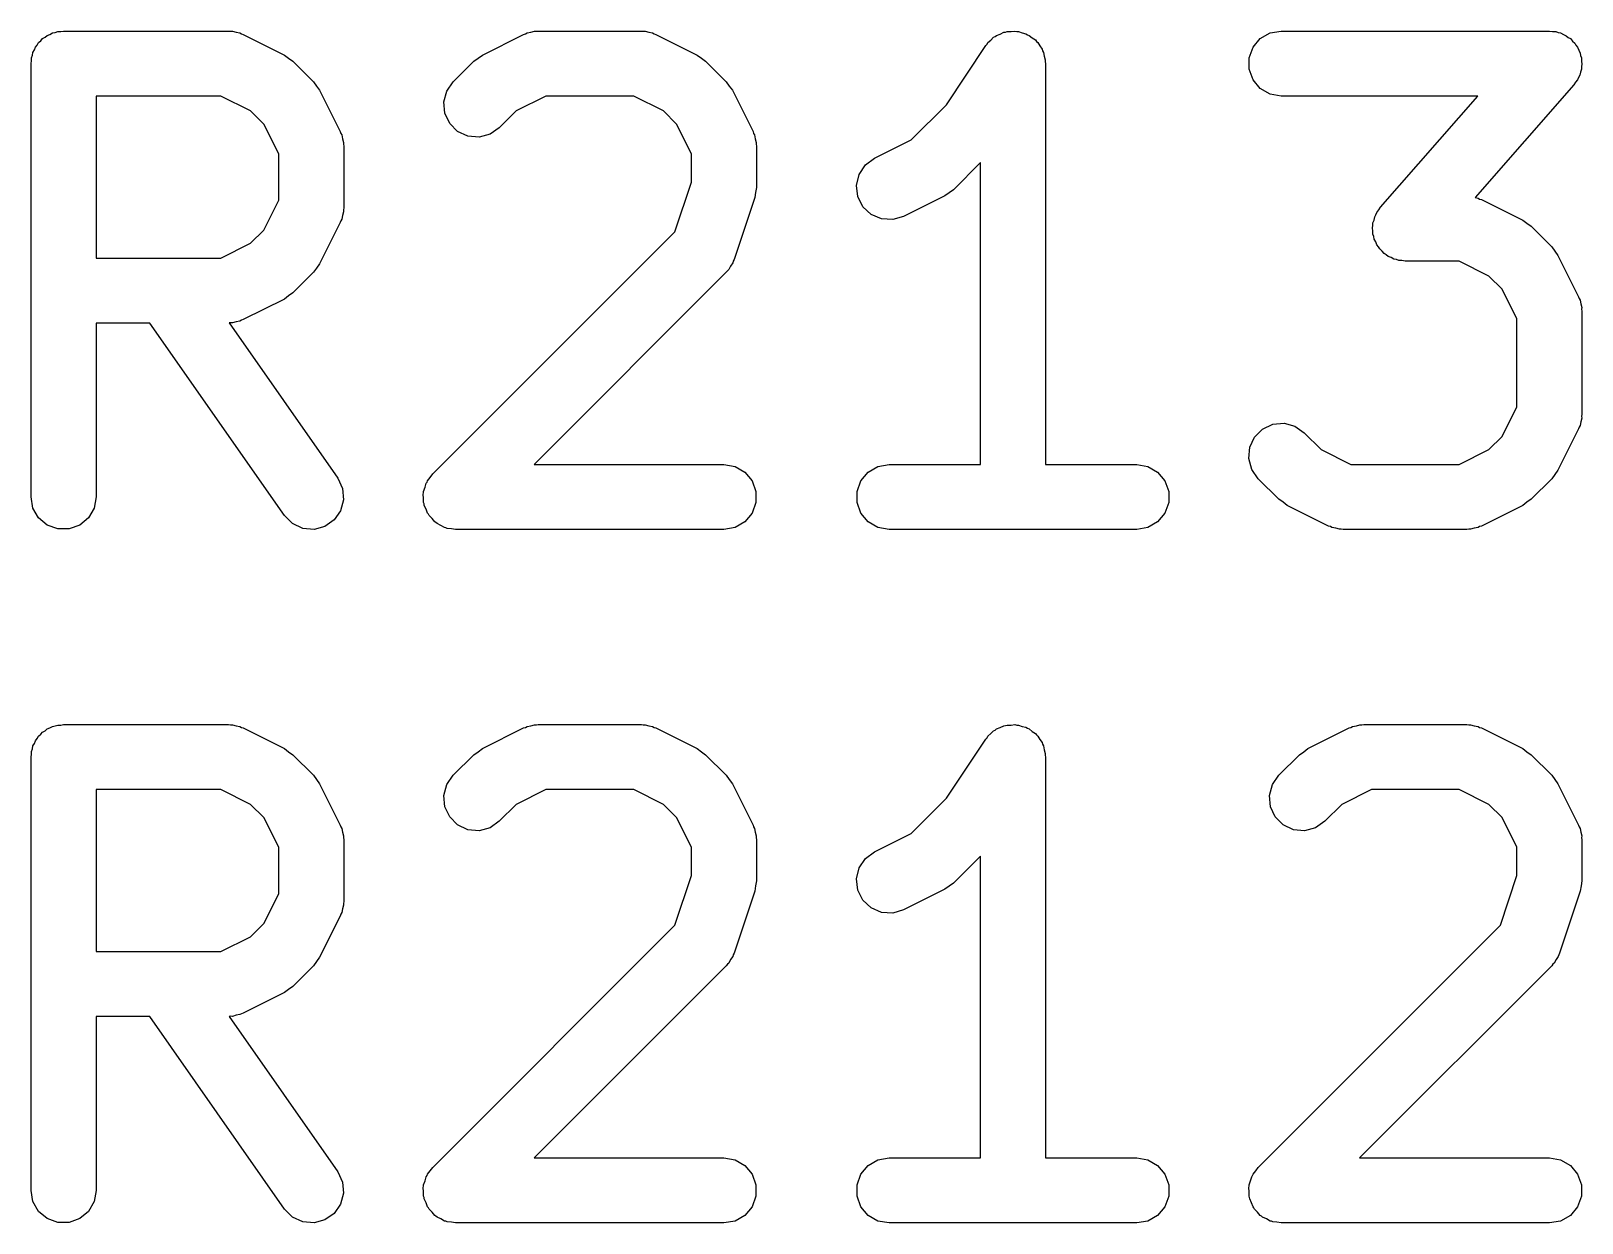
# Model space of a CAD drawing. Extents: x -0.1 to 56.2, y -70.1 to 0.1.
# Drawn here: x 34.334 to 37.913, y -54.127 to -51.377 of the extents above; entities that cross this region are included whole.
import ezdxf

# ---------------------------------------------------------------- set-up
doc = ezdxf.new("R2010")
doc.units = 0
doc.header["$MEASUREMENT"] = 0
doc.layers.add('BLACK', color=7, linetype='CONTINUOUS')

msp = doc.modelspace()

# ---------------------------------------------------------------- linework, layer by layer
at = {"layer": 'BLACK', "linetype": 'CONTINUOUS'}
for p, q in [((34.367, -51.3916), (34.372, -51.3874)), ((34.372, -51.3874), (34.3782, -51.3852)), ((34.3782, -51.3852), (34.3839, -51.3819)), ((34.3839, -51.3819), (34.3903, -51.3808)), ((34.3903, -51.3808), (34.3965, -51.3785)), ((34.3965, -51.3785), (34.4031, -51.3785)), ((34.4031, -51.3785), (34.4095, -51.3774)), ((34.4095, -51.3774), (34.7905, -51.3774)), ((34.7905, -51.3774), (34.7947, -51.3781)), ((34.7947, -51.3781), (34.7991, -51.3779)), ((34.7991, -51.3779), (34.8075, -51.3804)), ((34.8075, -51.3804), (34.8161, -51.3819)), ((34.8161, -51.3819), (34.8199, -51.3841)), ((34.8199, -51.3841), (34.824, -51.3853)), ((34.824, -51.3853), (34.9193, -51.4329)), ((35.376, -51.4329), (35.4712, -51.3853)), ((35.4712, -51.3853), (35.4754, -51.3841)), ((35.4754, -51.3841), (35.4791, -51.3819)), ((35.4791, -51.3819), (35.4878, -51.3804)), ((35.4878, -51.3804), (35.4962, -51.3779)), ((35.4962, -51.3779), (35.5005, -51.3781)), ((35.5005, -51.3781), (35.5048, -51.3774)), ((35.5048, -51.3774), (35.7429, -51.3774)), ((35.7429, -51.3774), (35.7471, -51.3781)), ((35.7471, -51.3781), (35.7514, -51.3779)), ((35.7514, -51.3779), (35.7599, -51.3804)), ((35.7599, -51.3804), (35.7685, -51.3819)), ((35.7685, -51.3819), (35.7723, -51.3841)), ((35.7723, -51.3841), (35.7764, -51.3853)), ((35.7764, -51.3853), (35.8716, -51.4329)), ((36.5593, -51.3901), (36.5625, -51.3874)), ((36.5625, -51.3874), (36.5709, -51.3844)), ((36.5709, -51.3844), (36.5789, -51.3804)), ((36.5789, -51.3804), (36.5831, -51.3799)), ((36.5831, -51.3799), (36.587, -51.3785)), ((36.587, -51.3785), (36.5959, -51.3785)), ((36.5959, -51.3785), (36.6048, -51.3775)), ((36.6048, -51.3775), (36.6089, -51.3785)), ((36.6089, -51.3785), (36.613, -51.3785)), ((36.613, -51.3785), (36.6214, -51.3816)), ((36.6214, -51.3816), (36.6301, -51.3837)), ((36.6301, -51.3837), (36.6336, -51.386)), ((36.6336, -51.386), (36.6375, -51.3874)), ((36.6375, -51.3874), (36.6444, -51.3932)), ((37.1708, -51.3949), (37.1934, -51.3819)), ((37.1934, -51.3819), (37.219, -51.3774)), ((37.219, -51.3774), (37.8381, -51.3774)), ((37.8381, -51.3774), (37.8453, -51.3787)), ((37.8453, -51.3787), (37.8526, -51.3788)), ((37.8526, -51.3788), (37.858, -51.3809)), ((37.858, -51.3809), (37.8637, -51.3819)), ((37.8637, -51.3819), (37.8701, -51.3856)), ((37.8701, -51.3856), (37.8769, -51.3882)), ((37.8769, -51.3882), (37.8813, -51.392)), ((34.339, -51.4267), (34.3423, -51.421)), ((34.3423, -51.421), (34.3446, -51.4149)), ((34.3446, -51.4149), (34.3488, -51.4099)), ((34.3488, -51.4099), (34.3521, -51.4042)), ((34.3521, -51.4042), (34.3571, -51.4)), ((34.3571, -51.4), (34.3613, -51.3949)), ((34.3613, -51.3949), (34.367, -51.3916)), ((36.4465, -51.5475), (36.5376, -51.4108)), ((36.5376, -51.4108), (36.5405, -51.4078)), ((36.5405, -51.4078), (36.5425, -51.4042)), ((36.5425, -51.4042), (36.5494, -51.3984)), ((36.5494, -51.3984), (36.5556, -51.3919)), ((36.5556, -51.3919), (36.5593, -51.3901)), ((36.6444, -51.3932), (36.6518, -51.3981)), ((36.6518, -51.3981), (36.6543, -51.4015)), ((36.6543, -51.4015), (36.6575, -51.4042)), ((36.6575, -51.4042), (36.6619, -51.4119)), ((36.6619, -51.4119), (36.6672, -51.4191)), ((36.6672, -51.4191), (36.6684, -51.4231)), ((36.6684, -51.4231), (36.6705, -51.4267)), ((37.1452, -51.4394), (37.1541, -51.4149)), ((37.1541, -51.4149), (37.1708, -51.3949)), ((37.8813, -51.392), (37.8863, -51.3949)), ((37.8863, -51.3949), (37.891, -51.4005)), ((37.891, -51.4005), (37.8965, -51.4054)), ((37.8965, -51.4054), (37.8993, -51.4104)), ((37.8993, -51.4104), (37.903, -51.4149)), ((37.903, -51.4149), (37.9056, -51.4218)), ((37.9056, -51.4218), (37.9091, -51.4282)), ((34.3345, -51.4524), (34.3357, -51.4459)), ((34.3345, -52.4524), (34.3345, -51.4524)), ((34.3357, -51.4394), (34.3379, -51.4332)), ((34.3357, -51.4459), (34.3357, -51.4394)), ((34.3379, -51.4332), (34.339, -51.4267)), ((34.9193, -51.4329), (34.9289, -51.4401)), ((34.9289, -51.4401), (34.9387, -51.447)), ((34.9387, -51.447), (34.9864, -51.4946)), ((35.3089, -51.4946), (35.3565, -51.447)), ((35.3565, -51.447), (35.3663, -51.4401)), ((35.3663, -51.4401), (35.376, -51.4329)), ((35.8716, -51.4329), (35.8813, -51.4401)), ((35.8813, -51.4401), (35.8911, -51.447)), ((35.8911, -51.447), (35.9387, -51.4946)), ((36.6705, -51.4267), (36.672, -51.4355)), ((36.672, -51.4355), (36.6745, -51.4441)), ((36.6745, -51.4441), (36.6743, -51.4483)), ((36.6743, -51.4483), (36.675, -51.4524)), ((36.675, -51.4524), (36.675, -52.3774)), ((37.1452, -51.4654), (37.1452, -51.4394)), ((37.9091, -51.4282), (37.91, -51.4339)), ((37.91, -51.4339), (37.912, -51.4394)), ((37.912, -51.4394), (37.912, -51.4467)), ((37.912, -51.4467), (37.9131, -51.4539)), ((37.9131, -51.4539), (37.912, -51.4596)), ((37.912, -51.4596), (37.912, -51.4654)), ((34.9864, -51.4946), (34.9933, -51.5044)), ((35.2939, -51.5159), (35.3089, -51.4946)), ((35.9387, -51.4946), (35.9456, -51.5044)), ((37.1541, -51.4899), (37.1452, -51.4654)), ((37.1708, -51.5098), (37.1541, -51.4899)), ((37.8983, -51.4955), (37.8945, -51.5018)), ((37.903, -51.4899), (37.8983, -51.4955)), ((37.905, -51.4844), (37.903, -51.4899)), ((37.908, -51.4795), (37.905, -51.4844)), ((37.9094, -51.4723), (37.908, -51.4795)), ((37.912, -51.4654), (37.9094, -51.4723)), ((34.4845, -51.5274), (34.4845, -51.9012)), ((34.7728, -51.5274), (34.4845, -51.5274)), ((34.8413, -51.5616), (34.7728, -51.5274)), ((34.9933, -51.5044), (35.0004, -51.5141)), ((35.0004, -51.5141), (35.048, -51.6093)), ((35.2872, -51.5411), (35.2939, -51.5159)), ((35.5225, -51.5274), (35.4539, -51.5616)), ((35.7252, -51.5274), (35.5225, -51.5274)), ((35.7937, -51.5616), (35.7252, -51.5274)), ((35.9456, -51.5044), (35.9528, -51.5141)), ((35.9528, -51.5141), (36.0004, -51.6093)), ((37.1934, -51.5229), (37.1708, -51.5098)), ((37.219, -51.5274), (37.1934, -51.5229)), ((37.6728, -51.5274), (37.219, -51.5274)), ((37.4483, -51.7839), (37.6728, -51.5274)), ((37.8945, -51.5018), (37.667, -51.7618)), ((34.8717, -51.592), (34.8413, -51.5616)), ((35.2895, -51.567), (35.2872, -51.5411)), ((35.3005, -51.5906), (35.2895, -51.567)), ((35.4539, -51.5616), (35.4149, -51.6007)), ((35.8241, -51.592), (35.7937, -51.5616)), ((36.3651, -51.6288), (36.4465, -51.5475)), ((34.906, -51.6606), (34.8717, -51.592)), ((35.3189, -51.6091), (35.3005, -51.5906)), ((35.4149, -51.6007), (35.3936, -51.6156)), ((35.8583, -51.6606), (35.8241, -51.592)), ((35.048, -51.6093), (35.0493, -51.6135)), ((35.0493, -51.6135), (35.0514, -51.6172)), ((35.0514, -51.6172), (35.053, -51.6259)), ((35.053, -51.6259), (35.0555, -51.6343)), ((35.0555, -51.6343), (35.0552, -51.6386)), ((35.0552, -51.6386), (35.056, -51.6429)), ((35.3425, -51.6201), (35.3189, -51.6091)), ((35.3684, -51.6223), (35.3425, -51.6201)), ((35.3936, -51.6156), (35.3684, -51.6223)), ((36.0004, -51.6093), (36.0016, -51.6135)), ((36.0016, -51.6135), (36.0038, -51.6172)), ((36.0038, -51.6172), (36.0053, -51.6259)), ((36.0053, -51.6259), (36.0078, -51.6343)), ((36.0078, -51.6343), (36.0076, -51.6386)), ((36.0076, -51.6386), (36.0083, -51.6429)), ((36.2807, -51.671), (36.3651, -51.6288)), ((34.906, -51.768), (34.906, -51.6606)), ((35.056, -51.6429), (35.056, -51.7857)), ((35.8583, -51.7259), (35.8583, -51.6606)), ((36.0083, -51.6429), (36.0083, -51.7381)), ((36.2598, -51.6865), (36.2807, -51.671)), ((36.2394, -51.7336), (36.2455, -51.7083)), ((36.2455, -51.7083), (36.2598, -51.6865)), ((36.525, -51.6811), (36.4626, -51.7435)), ((36.525, -52.3774), (36.525, -51.6811)), ((35.8202, -51.8404), (35.8583, -51.7259)), ((36.0083, -51.7381), (36.0062, -51.7499)), ((36.2424, -51.7595), (36.2394, -51.7336)), ((36.4626, -51.7435), (36.4527, -51.7504)), ((34.8717, -51.8365), (34.906, -51.768)), ((36.0045, -51.7618), (35.9569, -51.9047)), ((36.0062, -51.7499), (36.0045, -51.7618)), ((36.254, -51.7828), (36.2424, -51.7595)), ((36.4431, -51.7576), (36.3478, -51.8052)), ((36.4527, -51.7504), (36.4431, -51.7576)), ((37.667, -51.7618), (37.6733, -51.7629)), ((37.6733, -51.7629), (37.677, -51.765)), ((37.677, -51.765), (37.6812, -51.7663)), ((37.6812, -51.7663), (37.7764, -51.8139)), ((35.0493, -51.8151), (35.048, -51.8193)), ((35.0514, -51.8114), (35.0493, -51.8151)), ((35.053, -51.8027), (35.0514, -51.8114)), ((35.0555, -51.7943), (35.053, -51.8027)), ((35.056, -51.7857), (35.0552, -51.79)), ((35.0552, -51.79), (35.0555, -51.7943)), ((36.273, -51.8007), (36.254, -51.7828)), ((36.2969, -51.811), (36.273, -51.8007)), ((36.3229, -51.8126), (36.2969, -51.811)), ((36.3478, -51.8052), (36.3229, -51.8126)), ((37.4309, -51.8203), (37.4334, -51.8134)), ((37.4334, -51.8134), (37.4348, -51.8062)), ((37.4348, -51.8062), (37.4378, -51.8013)), ((37.4378, -51.8013), (37.4398, -51.7958)), ((37.4398, -51.7958), (37.4445, -51.7902)), ((37.4445, -51.7902), (37.4483, -51.7839)), ((37.7764, -51.8139), (37.7861, -51.821)), ((34.8413, -51.8669), (34.8717, -51.8365)), ((35.048, -51.8193), (35.0004, -51.9145)), ((35.2613, -52.3993), (35.8202, -51.8404)), ((37.4298, -51.8318), (37.4309, -51.8261)), ((37.4309, -51.839), (37.4298, -51.8318)), ((37.4309, -51.8261), (37.4309, -51.8203)), ((37.4309, -51.8464), (37.4309, -51.839)), ((37.4329, -51.8518), (37.4309, -51.8464)), ((37.4338, -51.8575), (37.4329, -51.8518)), ((37.7861, -51.821), (37.7959, -51.8279)), ((37.7959, -51.8279), (37.8435, -51.8755)), ((34.7728, -51.9012), (34.8413, -51.8669)), ((37.4373, -51.8639), (37.4338, -51.8575)), ((37.4398, -51.8708), (37.4373, -51.8639)), ((37.4435, -51.8753), (37.4398, -51.8708)), ((37.4463, -51.8803), (37.4435, -51.8753)), ((37.4518, -51.8852), (37.4463, -51.8803)), ((37.4566, -51.8908), (37.4518, -51.8852)), ((37.8435, -51.8755), (37.8504, -51.8854)), ((37.8504, -51.8854), (37.8576, -51.895)), ((34.4845, -51.9012), (34.7728, -51.9012)), ((34.9933, -51.9242), (34.9864, -51.934)), ((35.0004, -51.9145), (34.9933, -51.9242)), ((35.9486, -51.9198), (35.9445, -51.9276)), ((35.9537, -51.9126), (35.9486, -51.9198)), ((35.9548, -51.9085), (35.9537, -51.9126)), ((35.9569, -51.9047), (35.9548, -51.9085)), ((37.4616, -51.8937), (37.4566, -51.8908)), ((37.4659, -51.8975), (37.4616, -51.8937)), ((37.4728, -51.9001), (37.4659, -51.8975)), ((37.4791, -51.9038), (37.4728, -51.9001)), ((37.4848, -51.9048), (37.4791, -51.9038)), ((37.4902, -51.9069), (37.4848, -51.9048)), ((37.4975, -51.9071), (37.4902, -51.9069)), ((37.5048, -51.9083), (37.4975, -51.9071)), ((37.6299, -51.9083), (37.5048, -51.9083)), ((37.6984, -51.9426), (37.6299, -51.9083)), ((37.8576, -51.895), (37.9052, -51.9903)), ((34.9864, -51.934), (34.9387, -51.9816)), ((35.9387, -51.934), (35.4954, -52.3774)), ((35.9412, -51.9304), (35.9387, -51.934)), ((35.9445, -51.9276), (35.9412, -51.9304)), ((37.7288, -51.973), (37.6984, -51.9426)), ((34.9193, -51.9957), (34.824, -52.0433)), ((34.9289, -51.9885), (34.9193, -51.9957)), ((34.9387, -51.9816), (34.9289, -51.9885)), ((37.7631, -52.0415), (37.7288, -51.973)), ((37.9052, -51.9903), (37.9064, -51.9944)), ((37.9064, -51.9944), (37.9086, -51.9982)), ((37.9086, -51.9982), (37.9101, -52.0068)), ((37.9101, -52.0068), (37.9126, -52.0152)), ((37.9126, -52.0152), (37.9123, -52.0195)), ((37.9123, -52.0195), (37.9131, -52.0238)), ((37.9131, -52.0238), (37.9131, -52.2619)), ((34.6086, -52.0512), (34.4845, -52.0512)), ((34.4845, -52.0512), (34.4845, -52.4524)), ((34.9195, -52.4954), (34.6086, -52.0512)), ((34.7947, -52.0504), (34.7915, -52.051)), ((34.7915, -52.051), (35.0424, -52.4094)), ((34.7991, -52.0507), (34.7947, -52.0504)), ((34.8075, -52.0482), (34.7991, -52.0507)), ((34.8161, -52.0467), (34.8075, -52.0482)), ((34.8199, -52.0445), (34.8161, -52.0467)), ((34.824, -52.0433), (34.8199, -52.0445)), ((37.7631, -52.2442), (37.7631, -52.0415)), ((37.7288, -52.3127), (37.7631, -52.2442)), ((37.1996, -52.2847), (37.2256, -52.2824)), ((37.2256, -52.2824), (37.2507, -52.2892)), ((37.9101, -52.2789), (37.9086, -52.2876)), ((37.9126, -52.2705), (37.9101, -52.2789)), ((37.9131, -52.2619), (37.9123, -52.2662)), ((37.9123, -52.2662), (37.9126, -52.2705)), ((37.1466, -52.3377), (37.1576, -52.3141)), ((37.1576, -52.3141), (37.176, -52.2957)), ((37.176, -52.2957), (37.1996, -52.2847)), ((37.2507, -52.2892), (37.2721, -52.3041)), ((37.2721, -52.3041), (37.3111, -52.3431)), ((37.6984, -52.3431), (37.7288, -52.3127)), ((37.9052, -52.2954), (37.8576, -52.3907)), ((37.9064, -52.2913), (37.9052, -52.2954)), ((37.9086, -52.2876), (37.9064, -52.2913)), ((37.1443, -52.3637), (37.1466, -52.3377)), ((37.3111, -52.3431), (37.3796, -52.3774)), ((37.6299, -52.3774), (37.6984, -52.3431)), ((35.4954, -52.3774), (35.9333, -52.3774)), ((35.9333, -52.3774), (35.959, -52.3819)), ((35.959, -52.3819), (35.9815, -52.3949)), ((36.2661, -52.3949), (36.2886, -52.3819)), ((36.2886, -52.3819), (36.3143, -52.3774)), ((36.3143, -52.3774), (36.525, -52.3774)), ((36.675, -52.3774), (36.8857, -52.3774)), ((36.8857, -52.3774), (36.9114, -52.3819)), ((36.9114, -52.3819), (36.9339, -52.3949)), ((37.1511, -52.3888), (37.1443, -52.3637)), ((37.166, -52.4102), (37.1511, -52.3888)), ((37.3796, -52.3774), (37.6299, -52.3774)), ((37.8576, -52.3907), (37.8504, -52.4003)), ((35.0424, -52.4094), (35.0534, -52.433)), ((35.2438, -52.4301), (35.2463, -52.4207)), ((35.2463, -52.4207), (35.2482, -52.418)), ((35.2482, -52.418), (35.2493, -52.4149)), ((35.2493, -52.4149), (35.2556, -52.4074)), ((35.2556, -52.4074), (35.2613, -52.3993)), ((35.9815, -52.3949), (35.9983, -52.4149)), ((35.9983, -52.4149), (36.0072, -52.4394)), ((36.2404, -52.4394), (36.2493, -52.4149)), ((36.2493, -52.4149), (36.2661, -52.3949)), ((36.9339, -52.3949), (36.9507, -52.4149)), ((36.9507, -52.4149), (36.9596, -52.4394)), ((37.2136, -52.4578), (37.166, -52.4102)), ((37.8435, -52.4102), (37.7959, -52.4578)), ((37.8504, -52.4003), (37.8435, -52.4102)), ((34.339, -52.478), (34.3345, -52.4524)), ((34.4845, -52.4524), (34.48, -52.478)), ((35.0557, -52.4589), (35.0489, -52.4841)), ((35.0534, -52.433), (35.0557, -52.4589)), ((35.2396, -52.4458), (35.2404, -52.4427)), ((35.2404, -52.4556), (35.2396, -52.4458)), ((35.2404, -52.4394), (35.2438, -52.4301)), ((35.2404, -52.4427), (35.2404, -52.4394)), ((35.2404, -52.4654), (35.2404, -52.4556)), ((36.0072, -52.4394), (36.0072, -52.4654)), ((36.2404, -52.4654), (36.2404, -52.4394)), ((36.9596, -52.4394), (36.9596, -52.4654)), ((37.2235, -52.4647), (37.2136, -52.4578)), ((37.7959, -52.4578), (37.7861, -52.4647)), ((34.3521, -52.5006), (34.339, -52.478)), ((34.48, -52.478), (34.467, -52.5006)), ((34.9379, -52.5138), (34.9195, -52.4954)), ((35.0489, -52.4841), (35.034, -52.5054)), ((35.2416, -52.4685), (35.2404, -52.4654)), ((35.2418, -52.4718), (35.2416, -52.4685)), ((35.246, -52.4807), (35.2418, -52.4718)), ((35.2493, -52.4899), (35.246, -52.4807)), ((35.2515, -52.4924), (35.2493, -52.4899)), ((35.2528, -52.4954), (35.2515, -52.4924)), ((35.2598, -52.5023), (35.2528, -52.4954)), ((35.9983, -52.4899), (35.9815, -52.5098)), ((36.0072, -52.4654), (35.9983, -52.4899)), ((36.2493, -52.4899), (36.2404, -52.4654)), ((36.2661, -52.5098), (36.2493, -52.4899)), ((36.9507, -52.4899), (36.9339, -52.5098)), ((36.9596, -52.4654), (36.9507, -52.4899)), ((37.2331, -52.4718), (37.2235, -52.4647)), ((37.3284, -52.5195), (37.2331, -52.4718)), ((37.7764, -52.4718), (37.6812, -52.5195)), ((37.7861, -52.4647), (37.7764, -52.4718)), ((34.372, -52.5173), (34.3521, -52.5006)), ((34.3965, -52.5262), (34.372, -52.5173)), ((34.4225, -52.5262), (34.3965, -52.5262)), ((34.447, -52.5173), (34.4225, -52.5262)), ((34.467, -52.5006), (34.447, -52.5173)), ((34.9615, -52.5248), (34.9379, -52.5138)), ((34.9875, -52.5271), (34.9615, -52.5248)), ((35.0126, -52.5204), (34.9875, -52.5271)), ((35.034, -52.5054), (35.0126, -52.5204)), ((35.2661, -52.5098), (35.2598, -52.5023)), ((35.2689, -52.5115), (35.2661, -52.5098)), ((35.2713, -52.5138), (35.2689, -52.5115)), ((35.2801, -52.518), (35.2713, -52.5138)), ((35.2886, -52.5229), (35.2801, -52.518)), ((35.2919, -52.5234), (35.2886, -52.5229)), ((35.2949, -52.5248), (35.2919, -52.5234)), ((35.3046, -52.5257), (35.2949, -52.5248)), ((35.3143, -52.5274), (35.3046, -52.5257)), ((35.9333, -52.5274), (35.3143, -52.5274)), ((35.959, -52.5229), (35.9333, -52.5274)), ((35.9815, -52.5098), (35.959, -52.5229)), ((36.2886, -52.5229), (36.2661, -52.5098)), ((36.3143, -52.5274), (36.2886, -52.5229)), ((36.8857, -52.5274), (36.3143, -52.5274)), ((36.9114, -52.5229), (36.8857, -52.5274)), ((36.9339, -52.5098), (36.9114, -52.5229)), ((37.3325, -52.5207), (37.3284, -52.5195)), ((37.3363, -52.5229), (37.3325, -52.5207)), ((37.3449, -52.5244), (37.3363, -52.5229)), ((37.3533, -52.5269), (37.3449, -52.5244)), ((37.3576, -52.5266), (37.3533, -52.5269)), ((37.3619, -52.5274), (37.3576, -52.5266)), ((37.6476, -52.5274), (37.3619, -52.5274)), ((37.6519, -52.5266), (37.6476, -52.5274)), ((37.6562, -52.5269), (37.6519, -52.5266)), ((37.6646, -52.5244), (37.6562, -52.5269)), ((37.6733, -52.5229), (37.6646, -52.5244)), ((37.677, -52.5207), (37.6733, -52.5229)), ((37.6812, -52.5195), (37.677, -52.5207)), ((34.3571, -53), (34.3613, -52.9949)), ((34.3613, -52.9949), (34.367, -52.9916)), ((34.367, -52.9916), (34.372, -52.9874)), ((34.372, -52.9874), (34.3782, -52.9852)), ((34.3782, -52.9852), (34.3839, -52.9819)), ((34.3839, -52.9819), (34.3903, -52.9808)), ((34.3903, -52.9808), (34.3965, -52.9785)), ((34.3965, -52.9785), (34.4031, -52.9785)), ((34.4031, -52.9785), (34.4095, -52.9774)), ((34.4095, -52.9774), (34.7905, -52.9774)), ((34.7905, -52.9774), (34.7947, -52.9781)), ((34.7947, -52.9781), (34.7991, -52.9779)), ((34.7991, -52.9779), (34.8075, -52.9804)), ((34.8075, -52.9804), (34.8161, -52.9819)), ((34.8161, -52.9819), (34.8199, -52.9841)), ((34.8199, -52.9841), (34.824, -52.9853)), ((34.824, -52.9853), (34.9193, -53.0329)), ((35.376, -53.0329), (35.4712, -52.9853)), ((35.4712, -52.9853), (35.4754, -52.9841)), ((35.4754, -52.9841), (35.4791, -52.9819)), ((35.4791, -52.9819), (35.4878, -52.9804)), ((35.4878, -52.9804), (35.4962, -52.9779)), ((35.4962, -52.9779), (35.5005, -52.9781)), ((35.5005, -52.9781), (35.5048, -52.9774)), ((35.5048, -52.9774), (35.7429, -52.9774)), ((35.7429, -52.9774), (35.7471, -52.9781)), ((35.7471, -52.9781), (35.7514, -52.9779)), ((35.7514, -52.9779), (35.7599, -52.9804)), ((35.7599, -52.9804), (35.7685, -52.9819)), ((35.7685, -52.9819), (35.7723, -52.9841)), ((35.7723, -52.9841), (35.7764, -52.9853)), ((35.7764, -52.9853), (35.8716, -53.0329)), ((36.5425, -53.0042), (36.5494, -52.9984)), ((36.5494, -52.9984), (36.5556, -52.9919)), ((36.5556, -52.9919), (36.5593, -52.9901)), ((36.5593, -52.9901), (36.5625, -52.9874)), ((36.5625, -52.9874), (36.5709, -52.9844)), ((36.5709, -52.9844), (36.5789, -52.9804)), ((36.5789, -52.9804), (36.5831, -52.9799)), ((36.5831, -52.9799), (36.587, -52.9785)), ((36.587, -52.9785), (36.5959, -52.9785)), ((36.5959, -52.9785), (36.6048, -52.9775)), ((36.6048, -52.9775), (36.6089, -52.9785)), ((36.6089, -52.9785), (36.613, -52.9785)), ((36.613, -52.9785), (36.6214, -52.9816)), ((36.6214, -52.9816), (36.6301, -52.9837)), ((36.6301, -52.9837), (36.6336, -52.986)), ((36.6336, -52.986), (36.6375, -52.9874)), ((36.6375, -52.9874), (36.6444, -52.9932)), ((36.6444, -52.9932), (36.6518, -52.9981)), ((36.6518, -52.9981), (36.6543, -53.0015)), ((37.2807, -53.0329), (37.376, -52.9853)), ((37.376, -52.9853), (37.3801, -52.9841)), ((37.3801, -52.9841), (37.3839, -52.9819)), ((37.3839, -52.9819), (37.3925, -52.9804)), ((37.3925, -52.9804), (37.4009, -52.9779)), ((37.4009, -52.9779), (37.4053, -52.9781)), ((37.4053, -52.9781), (37.4095, -52.9774)), ((37.4095, -52.9774), (37.6476, -52.9774)), ((37.6476, -52.9774), (37.6519, -52.9781)), ((37.6519, -52.9781), (37.6562, -52.9779)), ((37.6562, -52.9779), (37.6646, -52.9804)), ((37.6646, -52.9804), (37.6733, -52.9819)), ((37.6733, -52.9819), (37.677, -52.9841)), ((37.677, -52.9841), (37.6812, -52.9853)), ((37.6812, -52.9853), (37.7764, -53.0329)), ((34.3357, -53.0394), (34.3379, -53.0332)), ((34.3379, -53.0332), (34.339, -53.0267)), ((34.339, -53.0267), (34.3423, -53.021)), ((34.3423, -53.021), (34.3446, -53.0149)), ((34.3446, -53.0149), (34.3488, -53.0099)), ((34.3488, -53.0099), (34.3521, -53.0042)), ((34.3521, -53.0042), (34.3571, -53)), ((34.9193, -53.0329), (34.9289, -53.0401)), ((35.3663, -53.0401), (35.376, -53.0329)), ((35.8716, -53.0329), (35.8813, -53.0401)), ((36.4465, -53.1475), (36.5376, -53.0108)), ((36.5376, -53.0108), (36.5405, -53.0078)), ((36.5405, -53.0078), (36.5425, -53.0042)), ((36.6543, -53.0015), (36.6575, -53.0042)), ((36.6575, -53.0042), (36.6619, -53.0119)), ((36.6619, -53.0119), (36.6672, -53.0191)), ((36.6672, -53.0191), (36.6684, -53.0231)), ((36.6684, -53.0231), (36.6705, -53.0267)), ((36.6705, -53.0267), (36.672, -53.0355)), ((37.2711, -53.0401), (37.2807, -53.0329)), ((37.7764, -53.0329), (37.7861, -53.0401)), ((34.3345, -53.0524), (34.3357, -53.0459)), ((34.3345, -54.0524), (34.3345, -53.0524)), ((34.3357, -53.0459), (34.3357, -53.0394)), ((34.9289, -53.0401), (34.9387, -53.047)), ((34.9387, -53.047), (34.9864, -53.0946)), ((35.3089, -53.0946), (35.3565, -53.047)), ((35.3565, -53.047), (35.3663, -53.0401)), ((35.8813, -53.0401), (35.8911, -53.047)), ((35.8911, -53.047), (35.9387, -53.0946)), ((36.672, -53.0355), (36.6745, -53.0441)), ((36.6745, -53.0441), (36.6743, -53.0483)), ((36.6743, -53.0483), (36.675, -53.0524)), ((36.675, -53.0524), (36.675, -53.9774)), ((37.2136, -53.0946), (37.2613, -53.047)), ((37.2613, -53.047), (37.2711, -53.0401)), ((37.7861, -53.0401), (37.7959, -53.047)), ((37.7959, -53.047), (37.8435, -53.0946)), ((34.9864, -53.0946), (34.9933, -53.1044)), ((34.9933, -53.1044), (35.0004, -53.1141)), ((35.2939, -53.1159), (35.3089, -53.0946)), ((35.9387, -53.0946), (35.9456, -53.1044)), ((35.9456, -53.1044), (35.9528, -53.1141)), ((37.1987, -53.1159), (37.2136, -53.0946)), ((37.8435, -53.0946), (37.8504, -53.1044)), ((37.8504, -53.1044), (37.8576, -53.1141)), ((34.4845, -53.1274), (34.4845, -53.5012)), ((34.7728, -53.1274), (34.4845, -53.1274)), ((34.8413, -53.1616), (34.7728, -53.1274)), ((35.0004, -53.1141), (35.048, -53.2093)), ((35.2872, -53.1411), (35.2939, -53.1159)), ((35.2895, -53.167), (35.2872, -53.1411)), ((35.5225, -53.1274), (35.4539, -53.1616)), ((35.7252, -53.1274), (35.5225, -53.1274)), ((35.7937, -53.1616), (35.7252, -53.1274)), ((35.9528, -53.1141), (36.0004, -53.2093)), ((37.192, -53.1411), (37.1987, -53.1159)), ((37.1942, -53.167), (37.192, -53.1411)), ((37.4272, -53.1274), (37.3587, -53.1616)), ((37.6299, -53.1274), (37.4272, -53.1274)), ((37.6984, -53.1616), (37.6299, -53.1274)), ((37.8576, -53.1141), (37.9052, -53.2093)), ((34.8717, -53.192), (34.8413, -53.1616)), ((35.3005, -53.1906), (35.2895, -53.167)), ((35.4539, -53.1616), (35.4149, -53.2007)), ((35.8241, -53.192), (35.7937, -53.1616)), ((36.3651, -53.2288), (36.4465, -53.1475)), ((37.2052, -53.1906), (37.1942, -53.167)), ((37.3587, -53.1616), (37.3197, -53.2007)), ((37.7288, -53.192), (37.6984, -53.1616)), ((34.906, -53.2606), (34.8717, -53.192)), ((35.048, -53.2093), (35.0493, -53.2135)), ((35.0493, -53.2135), (35.0514, -53.2172)), ((35.3189, -53.2091), (35.3005, -53.1906)), ((35.3425, -53.2201), (35.3189, -53.2091)), ((35.4149, -53.2007), (35.3936, -53.2156)), ((35.8583, -53.2606), (35.8241, -53.192)), ((36.0004, -53.2093), (36.0016, -53.2135)), ((36.0016, -53.2135), (36.0038, -53.2172)), ((37.2236, -53.2091), (37.2052, -53.1906)), ((37.2473, -53.2201), (37.2236, -53.2091)), ((37.3197, -53.2007), (37.2984, -53.2156)), ((37.7631, -53.2606), (37.7288, -53.192)), ((37.9052, -53.2093), (37.9064, -53.2135)), ((37.9064, -53.2135), (37.9086, -53.2172)), ((35.0514, -53.2172), (35.053, -53.2259)), ((35.053, -53.2259), (35.0555, -53.2343)), ((35.0555, -53.2343), (35.0552, -53.2386)), ((35.0552, -53.2386), (35.056, -53.2429)), ((35.056, -53.2429), (35.056, -53.3857)), ((35.3684, -53.2223), (35.3425, -53.2201)), ((35.3936, -53.2156), (35.3684, -53.2223)), ((36.0038, -53.2172), (36.0053, -53.2259)), ((36.0053, -53.2259), (36.0078, -53.2343)), ((36.0078, -53.2343), (36.0076, -53.2386)), ((36.0076, -53.2386), (36.0083, -53.2429)), ((36.0083, -53.2429), (36.0083, -53.3381)), ((36.2807, -53.271), (36.3651, -53.2288)), ((37.2732, -53.2223), (37.2473, -53.2201)), ((37.2984, -53.2156), (37.2732, -53.2223)), ((37.9086, -53.2172), (37.9101, -53.2259)), ((37.9101, -53.2259), (37.9126, -53.2343)), ((37.9126, -53.2343), (37.9123, -53.2386)), ((37.9123, -53.2386), (37.9131, -53.2429)), ((37.9131, -53.2429), (37.9131, -53.3381)), ((34.906, -53.368), (34.906, -53.2606)), ((35.8583, -53.3259), (35.8583, -53.2606)), ((36.2598, -53.2865), (36.2807, -53.271)), ((36.525, -53.2811), (36.4626, -53.3435)), ((36.525, -53.9774), (36.525, -53.2811)), ((37.7631, -53.3259), (37.7631, -53.2606)), ((36.2394, -53.3336), (36.2455, -53.3083)), ((36.2455, -53.3083), (36.2598, -53.2865)), ((35.8202, -53.4404), (35.8583, -53.3259)), ((36.0062, -53.3499), (36.0045, -53.3618)), ((36.0083, -53.3381), (36.0062, -53.3499)), ((36.2424, -53.3595), (36.2394, -53.3336)), ((36.4527, -53.3504), (36.4431, -53.3576)), ((36.4626, -53.3435), (36.4527, -53.3504)), ((37.7249, -53.4404), (37.7631, -53.3259)), ((37.911, -53.3499), (37.9092, -53.3618)), ((37.9131, -53.3381), (37.911, -53.3499)), ((34.8717, -53.4365), (34.906, -53.368)), ((35.056, -53.3857), (35.0552, -53.39)), ((35.0552, -53.39), (35.0555, -53.3943)), ((36.0045, -53.3618), (35.9569, -53.5047)), ((36.254, -53.3828), (36.2424, -53.3595)), ((36.273, -53.4007), (36.254, -53.3828)), ((36.4431, -53.3576), (36.3478, -53.4052)), ((37.9092, -53.3618), (37.8616, -53.5047)), ((35.048, -53.4193), (35.0004, -53.5145)), ((35.0493, -53.4151), (35.048, -53.4193)), ((35.0514, -53.4114), (35.0493, -53.4151)), ((35.053, -53.4027), (35.0514, -53.4114)), ((35.0555, -53.3943), (35.053, -53.4027)), ((36.2969, -53.411), (36.273, -53.4007)), ((36.3229, -53.4126), (36.2969, -53.411)), ((36.3478, -53.4052), (36.3229, -53.4126)), ((34.8413, -53.4669), (34.8717, -53.4365)), ((35.2613, -53.9993), (35.8202, -53.4404)), ((37.166, -53.9993), (37.7249, -53.4404)), ((34.7728, -53.5012), (34.8413, -53.4669)), ((34.4845, -53.5012), (34.7728, -53.5012)), ((34.9864, -53.534), (34.9387, -53.5816)), ((34.9933, -53.5242), (34.9864, -53.534)), ((35.0004, -53.5145), (34.9933, -53.5242)), ((35.9387, -53.534), (35.4954, -53.9774)), ((35.9412, -53.5304), (35.9387, -53.534)), ((35.9445, -53.5276), (35.9412, -53.5304)), ((35.9486, -53.5198), (35.9445, -53.5276)), ((35.9537, -53.5126), (35.9486, -53.5198)), ((35.9548, -53.5085), (35.9537, -53.5126)), ((35.9569, -53.5047), (35.9548, -53.5085)), ((37.8435, -53.534), (37.4001, -53.9774)), ((37.846, -53.5304), (37.8435, -53.534)), ((37.8492, -53.5276), (37.846, -53.5304)), ((37.8534, -53.5198), (37.8492, -53.5276)), ((37.8584, -53.5126), (37.8534, -53.5198)), ((37.8596, -53.5085), (37.8584, -53.5126)), ((37.8616, -53.5047), (37.8596, -53.5085)), ((34.9193, -53.5957), (34.824, -53.6433)), ((34.9289, -53.5885), (34.9193, -53.5957)), ((34.9387, -53.5816), (34.9289, -53.5885)), ((34.6086, -53.6512), (34.4845, -53.6512)), ((34.4845, -53.6512), (34.4845, -54.0524)), ((34.9195, -54.0954), (34.6086, -53.6512)), ((34.7947, -53.6504), (34.7915, -53.651)), ((34.7915, -53.651), (35.0424, -54.0094)), ((34.7991, -53.6507), (34.7947, -53.6504)), ((34.8075, -53.6482), (34.7991, -53.6507)), ((34.8161, -53.6467), (34.8075, -53.6482)), ((34.8199, -53.6445), (34.8161, -53.6467)), ((34.824, -53.6433), (34.8199, -53.6445)), ((35.2556, -54.0074), (35.2613, -53.9993)), ((35.4954, -53.9774), (35.9333, -53.9774)), ((35.9333, -53.9774), (35.959, -53.9819)), ((35.959, -53.9819), (35.9815, -53.9949)), ((35.9815, -53.9949), (35.9983, -54.0149)), ((36.2493, -54.0149), (36.2661, -53.9949)), ((36.2661, -53.9949), (36.2886, -53.9819)), ((36.2886, -53.9819), (36.3143, -53.9774)), ((36.3143, -53.9774), (36.525, -53.9774)), ((36.675, -53.9774), (36.8857, -53.9774)), ((36.8857, -53.9774), (36.9114, -53.9819)), ((36.9114, -53.9819), (36.9339, -53.9949)), ((36.9339, -53.9949), (36.9507, -54.0149)), ((37.1604, -54.0074), (37.166, -53.9993)), ((37.4001, -53.9774), (37.8381, -53.9774)), ((37.8381, -53.9774), (37.8637, -53.9819)), ((37.8637, -53.9819), (37.8863, -53.9949)), ((37.8863, -53.9949), (37.903, -54.0149)), ((35.0424, -54.0094), (35.0534, -54.033)), ((35.0534, -54.033), (35.0557, -54.0589)), ((35.2404, -54.0394), (35.2438, -54.0301)), ((35.2438, -54.0301), (35.2463, -54.0207)), ((35.2463, -54.0207), (35.2482, -54.018)), ((35.2482, -54.018), (35.2493, -54.0149)), ((35.2493, -54.0149), (35.2556, -54.0074)), ((35.9983, -54.0149), (36.0072, -54.0394)), ((36.2404, -54.0394), (36.2493, -54.0149)), ((36.9507, -54.0149), (36.9596, -54.0394)), ((37.1452, -54.0394), (37.1485, -54.0301)), ((37.1485, -54.0301), (37.1511, -54.0207)), ((37.1511, -54.0207), (37.153, -54.018)), ((37.153, -54.018), (37.1541, -54.0149)), ((37.1541, -54.0149), (37.1604, -54.0074)), ((37.903, -54.0149), (37.912, -54.0394)), ((34.339, -54.078), (34.3345, -54.0524)), ((34.4845, -54.0524), (34.48, -54.078)), ((35.0557, -54.0589), (35.0489, -54.0841)), ((35.2396, -54.0458), (35.2404, -54.0427)), ((35.2404, -54.0556), (35.2396, -54.0458)), ((35.2404, -54.0427), (35.2404, -54.0394)), ((35.2404, -54.0654), (35.2404, -54.0556)), ((35.2416, -54.0685), (35.2404, -54.0654)), ((35.2418, -54.0718), (35.2416, -54.0685)), ((35.246, -54.0807), (35.2418, -54.0718)), ((36.0072, -54.0654), (35.9983, -54.0899)), ((36.0072, -54.0394), (36.0072, -54.0654)), ((36.2404, -54.0654), (36.2404, -54.0394)), ((36.2493, -54.0899), (36.2404, -54.0654)), ((36.9596, -54.0654), (36.9507, -54.0899)), ((36.9596, -54.0394), (36.9596, -54.0654)), ((37.1443, -54.0458), (37.1452, -54.0427)), ((37.1452, -54.0556), (37.1443, -54.0458)), ((37.1452, -54.0427), (37.1452, -54.0394)), ((37.1452, -54.0654), (37.1452, -54.0556)), ((37.1463, -54.0685), (37.1452, -54.0654)), ((37.1466, -54.0718), (37.1463, -54.0685)), ((37.1507, -54.0807), (37.1466, -54.0718)), ((37.912, -54.0654), (37.903, -54.0899)), ((37.912, -54.0394), (37.912, -54.0654)), ((34.3521, -54.1006), (34.339, -54.078)), ((34.372, -54.1173), (34.3521, -54.1006)), ((34.467, -54.1006), (34.447, -54.1173)), ((34.48, -54.078), (34.467, -54.1006)), ((34.9379, -54.1138), (34.9195, -54.0954)), ((35.034, -54.1054), (35.0126, -54.1204)), ((35.0489, -54.0841), (35.034, -54.1054)), ((35.2493, -54.0899), (35.246, -54.0807)), ((35.2515, -54.0924), (35.2493, -54.0899)), ((35.2528, -54.0954), (35.2515, -54.0924)), ((35.2598, -54.1023), (35.2528, -54.0954)), ((35.2661, -54.1098), (35.2598, -54.1023)), ((35.9983, -54.0899), (35.9815, -54.1098)), ((36.2661, -54.1098), (36.2493, -54.0899)), ((36.9507, -54.0899), (36.9339, -54.1098)), ((37.1541, -54.0899), (37.1507, -54.0807)), ((37.1562, -54.0924), (37.1541, -54.0899)), ((37.1576, -54.0954), (37.1562, -54.0924)), ((37.1645, -54.1023), (37.1576, -54.0954)), ((37.1708, -54.1098), (37.1645, -54.1023)), ((37.903, -54.0899), (37.8863, -54.1098)), ((34.3965, -54.1262), (34.372, -54.1173)), ((34.4225, -54.1262), (34.3965, -54.1262)), ((34.447, -54.1173), (34.4225, -54.1262)), ((34.9615, -54.1248), (34.9379, -54.1138)), ((34.9875, -54.1271), (34.9615, -54.1248)), ((35.0126, -54.1204), (34.9875, -54.1271)), ((35.2689, -54.1115), (35.2661, -54.1098)), ((35.2713, -54.1138), (35.2689, -54.1115)), ((35.2801, -54.118), (35.2713, -54.1138)), ((35.2886, -54.1229), (35.2801, -54.118)), ((35.2919, -54.1234), (35.2886, -54.1229)), ((35.2949, -54.1248), (35.2919, -54.1234)), ((35.3046, -54.1257), (35.2949, -54.1248)), ((35.3143, -54.1274), (35.3046, -54.1257)), ((35.9333, -54.1274), (35.3143, -54.1274)), ((35.959, -54.1229), (35.9333, -54.1274)), ((35.9815, -54.1098), (35.959, -54.1229)), ((36.2886, -54.1229), (36.2661, -54.1098)), ((36.3143, -54.1274), (36.2886, -54.1229)), ((36.8857, -54.1274), (36.3143, -54.1274)), ((36.9114, -54.1229), (36.8857, -54.1274)), ((36.9339, -54.1098), (36.9114, -54.1229)), ((37.1737, -54.1115), (37.1708, -54.1098)), ((37.176, -54.1138), (37.1737, -54.1115)), ((37.1849, -54.118), (37.176, -54.1138)), ((37.1934, -54.1229), (37.1849, -54.118)), ((37.1966, -54.1234), (37.1934, -54.1229)), ((37.1996, -54.1248), (37.1966, -54.1234)), ((37.2094, -54.1257), (37.1996, -54.1248)), ((37.219, -54.1274), (37.2094, -54.1257)), ((37.8381, -54.1274), (37.219, -54.1274)), ((37.8637, -54.1229), (37.8381, -54.1274)), ((37.8863, -54.1098), (37.8637, -54.1229))]:
    msp.add_line(p, q, dxfattribs=at)

doc.saveas('drawing.dxf')
